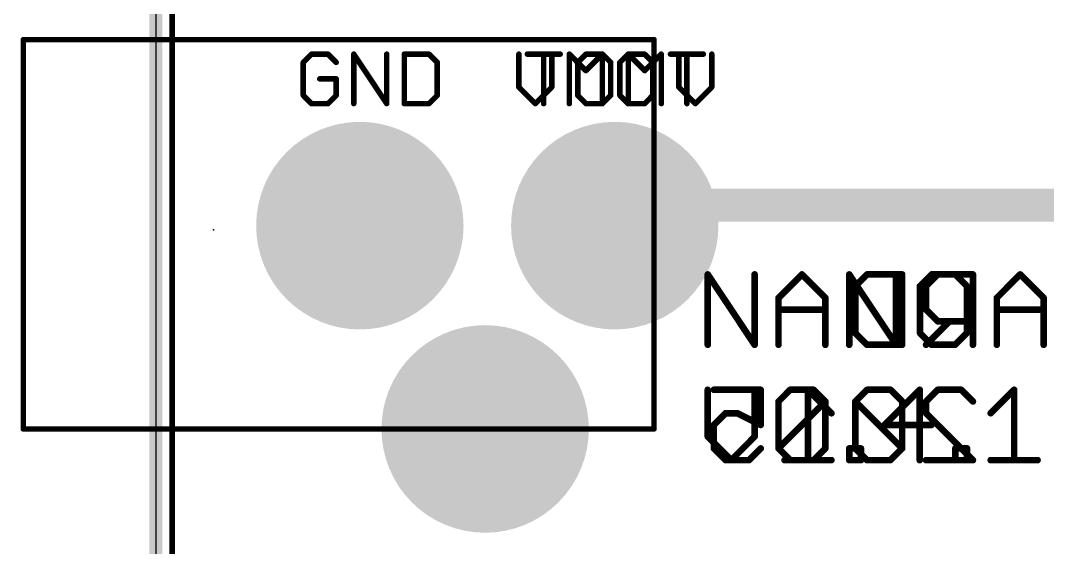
# Model space of a CAD drawing. Extents: x -3 to 97, y 0 to 38.
# Drawn here: x -3.13 to 20.64, y 12.03 to 24.21 of the extents above; entities that cross this region are included whole.
import ezdxf

# ---------------------------------------------------------------- set-up
doc = ezdxf.new("R2010")
doc.units = 0
for name, color, linetype in [('1', 14, 'CONTINUOUS'), ('16', 174, 'CONTINUOUS'), ('17', 94, 'CONTINUOUS'), ('20', 178, 'CONTINUOUS'), ('21', 251, 'CONTINUOUS'), ('23', 178, 'CONTINUOUS'), ('25', 251, 'CONTINUOUS'), ('26', 251, 'CONTINUOUS')]:
    doc.layers.add(name, color=color, linetype=linetype)

# ---------------------------------------------------------------- blocks, each defined once
blk = doc.blocks.new('ROUNDP')
at = {"const_width": 0.5}
blk.add_lwpolyline([(0, -0.25, 1), (0, 0.25, 1), (0, -0.25)], format="xyb", dxfattribs=at)

msp = doc.modelspace()

# ---------------------------------------------------------------- linework, layer by layer
at = {"layer": '1', "const_width": 0.3048}
msp.add_lwpolyline([(0, 0), (0, 37.465)], dxfattribs=at)
at = {"layer": '16'}
for points, const_width in [([(0, 0), (0, 36.83)], 0.3048), ([(10.6426, 19.939), (10.6235, 19.4675)], 0.762), ([(39.9288, 19.939), (10.6426, 19.939)], 0.762)]:
    msp.add_lwpolyline(points, dxfattribs=dict(at, const_width=const_width))
at = {"layer": '16', "const_width": 0.381}
for points in [[(10.6426, 20.1295, 1), (10.6426, 19.7485)], [(10.8329, 19.9313, 1), (10.4523, 19.9467)], [(10.4332, 19.4752, 1), (10.8138, 19.4598)]]:
    msp.add_lwpolyline(points, format="xyb", dxfattribs=at)
at = {"layer": '20'}
msp.add_line((0, 36.82), (0, 0), dxfattribs=at)
at = {"layer": '21', "const_width": 0.127}
for points in [[(0.381, 9.271), (0.381, 27.559)], [(-3.0665, 14.7675), (-3.0665, 23.7675)], [(-3.0665, 23.7675), (11.5335, 23.7675)], [(11.5335, 23.7675), (11.5335, 14.7675)], [(11.5335, 14.7675), (-3.0665, 14.7675)]]:
    msp.add_lwpolyline(points, dxfattribs=at)
at = {"layer": '21', "const_width": 0.0635}
for points in [[(-3.0347, 23.7675, 1), (-3.0983, 23.7675)], [(-3.0665, 23.7993, 1), (-3.0665, 23.7358)], [(11.5653, 23.7675, 1), (11.5017, 23.7675)], [(11.5335, 23.7358, 1), (11.5335, 23.7993)], [(-3.0665, 14.7993, 1), (-3.0665, 14.7357)], [(-3.0983, 14.7675, 1), (-3.0347, 14.7675)], [(11.5017, 14.7675, 1), (11.5653, 14.7675)], [(11.5335, 14.7357, 1), (11.5335, 14.7993)]]:
    msp.add_lwpolyline(points, format="xyb", dxfattribs=at)
at = {"layer": '23'}
msp.add_point((1.3335, 19.3675), dxfattribs=at)
at = {"layer": '25'}
for points, const_width in [([(3.604, 23.4325), (3.4133, 23.2418)], 0.127), ([(3.4133, 23.2418), (3.4133, 22.4792)], 0.127), ([(3.9853, 23.4325), (3.604, 23.4325)], 0.127), ([(4.176, 23.2418), (3.9853, 23.4325)], 0.127), ([(4.5827, 22.2885), (4.5827, 23.4325)], 0.127), ([(4.5827, 23.4325), (5.3453, 22.2885)], 0.127), ([(5.3453, 22.2885), (5.3453, 23.4325)], 0.127), ([(5.7521, 23.4325), (5.7521, 22.2885)], 0.127), ([(6.3241, 23.4325), (5.7521, 23.4325)], 0.127), ([(6.5147, 23.2418), (6.3241, 23.4325)], 0.127), ([(6.5147, 22.4792), (6.5147, 23.2418)], 0.127), ([(8.4034, 23.4325), (8.4034, 22.6698)], 0.127), ([(9.1661, 22.6698), (9.1661, 23.4325)], 0.127), ([(9.5728, 22.2885), (9.5728, 23.4325)], 0.127), ([(9.5728, 23.4325), (9.9541, 23.0511)], 0.127), ([(9.9541, 23.0511), (10.3354, 23.4325)], 0.127), ([(10.3354, 23.4325), (10.3354, 22.2885)], 0.127), ([(10.9329, 23.4325), (10.7422, 23.2418)], 0.127), ([(10.7422, 23.2418), (10.7422, 22.4792)], 0.127), ([(11.3142, 23.4325), (10.9329, 23.4325)], 0.127), ([(11.5048, 23.2418), (11.3142, 23.4325)], 0.127), ([(11.5048, 22.4792), (11.5048, 23.2418)], 0.127), ([(11.9116, 23.4325), (12.6742, 23.4325)], 0.127), ([(12.2929, 22.2885), (12.2929, 23.4325)], 0.127), ([(4.176, 22.8605), (3.7946, 22.8605)], 0.127), ([(4.176, 22.4792), (4.176, 22.8605)], 0.127), ([(8.4034, 22.6698), (8.7847, 22.2885)], 0.127), ([(8.7847, 22.2885), (9.1661, 22.6698)], 0.127), ([(3.4133, 22.4792), (3.604, 22.2885)], 0.127), ([(3.604, 22.2885), (3.9853, 22.2885)], 0.127), ([(3.9853, 22.2885), (4.176, 22.4792)], 0.127), ([(5.7521, 22.2885), (6.3241, 22.2885)], 0.127), ([(6.3241, 22.2885), (6.5147, 22.4792)], 0.127), ([(10.7422, 22.4792), (10.9329, 22.2885)], 0.127), ([(10.9329, 22.2885), (11.3142, 22.2885)], 0.127), ([(11.3142, 22.2885), (11.5048, 22.4792)], 0.127), ([(12.7762, 16.7132), (12.7762, 18.3402)], 0.1524), ([(12.7762, 18.3402), (13.8609, 16.7132)], 0.1524), ([(13.8609, 16.7132), (13.8609, 18.3402)], 0.1524), ([(14.4134, 17.7979), (14.9557, 18.3402)], 0.1524), ([(14.9557, 18.3402), (15.498, 17.7979)], 0.1524), ([(16.0505, 16.7132), (16.0505, 18.3402)], 0.1524), ([(16.0505, 18.3402), (17.1352, 16.7132)], 0.1524), ([(17.1352, 16.7132), (17.1352, 18.3402)], 0.1524), ([(17.9588, 18.3402), (17.6877, 18.069)], 0.1524), ([(18.5012, 18.3402), (17.9588, 18.3402)], 0.1524), ([(18.7723, 18.069), (18.5012, 18.3402)], 0.1524), ([(17.6877, 18.069), (17.6877, 16.9844)], 0.1524), ([(18.7723, 16.9844), (18.7723, 18.069)], 0.1524), ([(14.4134, 16.7132), (14.4134, 17.7979)], 0.1524), ([(15.498, 17.7979), (15.498, 16.7132)], 0.1524), ([(14.4134, 17.5267), (15.498, 17.5267)], 0.1524), ([(17.6877, 16.9844), (17.9588, 16.7132)], 0.1524), ([(18.5012, 16.7132), (18.7723, 16.9844)], 0.1524), ([(17.9588, 16.7132), (18.5012, 16.7132)], 0.1524), ([(12.7762, 15.6732), (12.7762, 14.5885)], 0.1524), ([(13.8609, 14.5885), (13.8609, 15.6732)], 0.1524), ([(14.4134, 15.402), (14.6845, 15.6732)], 0.1524), ([(14.6845, 15.6732), (15.2269, 15.6732)], 0.1524), ([(15.2269, 15.6732), (15.498, 15.402)], 0.1524), ([(17.6826, 15.6732), (16.8691, 14.8597)], 0.1524), ([(17.6826, 14.0462), (17.6826, 15.6732)], 0.1524), ([(19.3248, 15.1309), (19.8672, 15.6732)], 0.1524), ([(19.8672, 15.6732), (19.8672, 14.0462)], 0.1524), ([(14.4134, 14.3174), (14.4134, 15.402)], 0.1524), ([(14.4134, 14.3174), (15.498, 15.402)], 0.1524), ([(15.498, 15.402), (15.498, 14.3174)], 0.1524), ([(16.8691, 14.8597), (17.9537, 14.8597)], 0.1524), ([(12.7762, 14.5885), (13.3185, 14.0462)], 0.1524), ([(13.3185, 14.0462), (13.8609, 14.5885)], 0.1524), ([(14.6845, 14.0462), (14.4134, 14.3174)], 0.1524), ([(15.498, 14.3174), (15.2269, 14.0462)], 0.1524), ([(16.0505, 14.0462), (16.0505, 14.3174)], 0.1524), ([(16.0505, 14.3174), (16.3217, 14.3174)], 0.1524), ([(16.3217, 14.3174), (16.3217, 14.0462)], 0.1524), ([(18.5062, 14.0462), (18.5062, 14.3174)], 0.1524), ([(18.5062, 14.3174), (18.7774, 14.3174)], 0.1524), ([(18.7774, 14.3174), (18.7774, 14.0462)], 0.1524), ([(15.2269, 14.0462), (14.6845, 14.0462)], 0.1524), ([(16.3217, 14.0462), (16.0505, 14.0462)], 0.1524), ([(18.7774, 14.0462), (18.5062, 14.0462)], 0.1524), ([(19.3248, 14.0462), (20.4095, 14.0462)], 0.1524)]:
    msp.add_lwpolyline(points, dxfattribs=dict(at, const_width=const_width))
for points, const_width in [([(3.4451, 23.2418, 1), (3.3816, 23.2418)], 0.0635), ([(3.3909, 23.2643, 1), (3.4358, 23.2194)], 0.0635), ([(3.604, 23.4642, 1), (3.604, 23.4007)], 0.0635), ([(3.6264, 23.41, 1), (3.5815, 23.4549)], 0.0635), ([(4.0077, 23.4549, 1), (3.9628, 23.41)], 0.0635), ([(3.9853, 23.4007, 1), (3.9853, 23.4642)], 0.0635), ([(4.1535, 23.2194, 1), (4.1984, 23.2643)], 0.0635), ([(4.6091, 23.4501, 1), (4.5563, 23.4149)], 0.0635), ([(4.6144, 23.4325, 1), (4.551, 23.4325)], 0.0635), ([(5.3771, 23.4325, 1), (5.3136, 23.4325)], 0.0635), ([(5.7838, 23.4325, 1), (5.7203, 23.4325)], 0.0635), ([(5.7521, 23.4642, 1), (5.7521, 23.4007)], 0.0635), ([(6.3465, 23.4549, 1), (6.3016, 23.41)], 0.0635), ([(6.3241, 23.4007, 1), (6.3241, 23.4642)], 0.0635), ([(6.5465, 23.2418, 1), (6.483, 23.2418)], 0.0635), ([(6.4923, 23.2194, 1), (6.5372, 23.2643)], 0.0635), ([(8.4352, 23.4325, 1), (8.3717, 23.4325)], 0.0635), ([(9.1978, 23.4325, 1), (9.1343, 23.4325)], 0.0635), ([(9.6046, 23.4325, 1), (9.5411, 23.4325)], 0.0635), ([(9.5953, 23.4549, 1), (9.5503, 23.41)], 0.0635), ([(10.3672, 23.4325, 1), (10.3037, 23.4325)], 0.0635), ([(10.3579, 23.41, 1), (10.313, 23.4549)], 0.0635), ([(10.7739, 23.2418, 1), (10.7104, 23.2418)], 0.0635), ([(10.7197, 23.2643, 1), (10.7646, 23.2194)], 0.0635), ([(10.9329, 23.4642, 1), (10.9329, 23.4007)], 0.0635), ([(10.9553, 23.41, 1), (10.9104, 23.4549)], 0.0635), ([(11.3366, 23.4549, 1), (11.2917, 23.41)], 0.0635), ([(11.3142, 23.4007, 1), (11.3142, 23.4642)], 0.0635), ([(11.5366, 23.2418, 1), (11.4731, 23.2418)], 0.0635), ([(11.4824, 23.2194, 1), (11.5273, 23.2643)], 0.0635), ([(11.9116, 23.4642, 1), (11.9116, 23.4007)], 0.0635), ([(12.3247, 23.4325, 1), (12.2612, 23.4325)], 0.0635), ([(12.6742, 23.4007, 1), (12.6742, 23.4642)], 0.0635), ([(9.9317, 23.0736, 1), (9.9766, 23.0287)], 0.0635), ([(9.9317, 23.0287, 1), (9.9766, 23.0736)], 0.0635), ([(3.7946, 22.8922, 1), (3.7946, 22.8287)], 0.0635), ([(4.2077, 22.8605, 1), (4.1442, 22.8605)], 0.0635), ([(4.176, 22.8287, 1), (4.176, 22.8922)], 0.0635), ([(8.3717, 22.6698, 1), (8.4352, 22.6698)], 0.0635), ([(8.4259, 22.6923, 1), (8.381, 22.6474)], 0.0635), ([(9.1343, 22.6698, 1), (9.1978, 22.6698)], 0.0635), ([(9.1885, 22.6474, 1), (9.1436, 22.6923)], 0.0635), ([(3.4358, 22.5016, 1), (3.3909, 22.4567)], 0.0635), ([(3.3816, 22.4792, 1), (3.4451, 22.4792)], 0.0635), ([(3.604, 22.3203, 1), (3.604, 22.2568)], 0.0635), ([(3.5815, 22.266, 1), (3.6264, 22.311)], 0.0635), ([(3.9628, 22.311, 1), (4.0077, 22.266)], 0.0635), ([(3.9853, 22.2568, 1), (3.9853, 22.3203)], 0.0635), ([(4.1442, 22.4792, 1), (4.2077, 22.4792)], 0.0635), ([(4.1984, 22.4567, 1), (4.1535, 22.5016)], 0.0635), ([(5.7521, 22.3203, 1), (5.7521, 22.2568)], 0.0635), ([(6.3016, 22.311, 1), (6.3465, 22.266)], 0.0635), ([(6.3241, 22.2568, 1), (6.3241, 22.3203)], 0.0635), ([(6.483, 22.4792, 1), (6.5465, 22.4792)], 0.0635), ([(6.5372, 22.4567, 1), (6.4923, 22.5016)], 0.0635), ([(8.7623, 22.311, 1), (8.8072, 22.266)], 0.0635), ([(8.7623, 22.266, 1), (8.8072, 22.311)], 0.0635), ([(10.7104, 22.4792, 1), (10.7739, 22.4792)], 0.0635), ([(10.7646, 22.5016, 1), (10.7197, 22.4567)], 0.0635), ([(10.9329, 22.3203, 1), (10.9329, 22.2568)], 0.0635), ([(10.9104, 22.266, 1), (10.9553, 22.311)], 0.0635), ([(11.2917, 22.311, 1), (11.3366, 22.266)], 0.0635), ([(11.3142, 22.2568, 1), (11.3142, 22.3203)], 0.0635), ([(11.4731, 22.4792, 1), (11.5366, 22.4792)], 0.0635), ([(11.5273, 22.4567, 1), (11.4824, 22.5016)], 0.0635), ([(4.551, 22.2885, 1), (4.6144, 22.2885)], 0.0635), ([(5.3136, 22.2885, 1), (5.3771, 22.2885)], 0.0635), ([(5.3189, 22.2709, 1), (5.3718, 22.3061)], 0.0635), ([(5.7203, 22.2885, 1), (5.7838, 22.2885)], 0.0635), ([(9.5411, 22.2885, 1), (9.6046, 22.2885)], 0.0635), ([(10.3037, 22.2885, 1), (10.3672, 22.2885)], 0.0635), ([(12.2612, 22.2885, 1), (12.3247, 22.2885)], 0.0635), ([(12.8143, 18.3402, 1), (12.7381, 18.3402)], 0.0762), ([(12.8079, 18.3613, 1), (12.7445, 18.3191)], 0.0762), ([(13.899, 18.3402, 1), (13.8228, 18.3402)], 0.0762), ([(14.9826, 18.3671, 1), (14.9287, 18.3132)], 0.0762), ([(14.9826, 18.3132, 1), (14.9287, 18.3671)], 0.0762), ([(16.0886, 18.3402, 1), (16.0124, 18.3402)], 0.0762), ([(16.0822, 18.3613, 1), (16.0188, 18.3191)], 0.0762), ([(17.1733, 18.3402, 1), (17.0971, 18.3402)], 0.0762), ([(17.9588, 18.3783, 1), (17.9588, 18.3021)], 0.0762), ([(17.9858, 18.3132, 1), (17.9319, 18.3671)], 0.0762), ([(18.5281, 18.3671, 1), (18.4742, 18.3132)], 0.0762), ([(18.5012, 18.3021, 1), (18.5012, 18.3783)], 0.0762), ([(17.6607, 18.096, 1), (17.7146, 18.0421)], 0.0762), ([(17.7258, 18.069, 1), (17.6496, 18.069)], 0.0762), ([(18.8104, 18.069, 1), (18.7342, 18.069)], 0.0762), ([(18.7454, 18.0421, 1), (18.7993, 18.096)], 0.0762), ([(14.3864, 17.8248, 1), (14.4403, 17.7709)], 0.0762), ([(14.4515, 17.7979, 1), (14.3753, 17.7979)], 0.0762), ([(15.5361, 17.7979, 1), (15.4599, 17.7979)], 0.0762), ([(15.4711, 17.7709, 1), (15.525, 17.8248)], 0.0762), ([(14.4134, 17.5648, 1), (14.4134, 17.4886)], 0.0762), ([(15.498, 17.4886, 1), (15.498, 17.5648)], 0.0762), ([(17.7146, 17.0113, 1), (17.6607, 16.9574)], 0.0762), ([(17.6496, 16.9844, 1), (17.7258, 16.9844)], 0.0762), ([(18.7342, 16.9844, 1), (18.8104, 16.9844)], 0.0762), ([(18.7993, 16.9574, 1), (18.7454, 17.0113)], 0.0762), ([(12.7381, 16.7132, 1), (12.8143, 16.7132)], 0.0762), ([(13.8228, 16.7132, 1), (13.899, 16.7132)], 0.0762), ([(13.8292, 16.6921, 1), (13.8926, 16.7343)], 0.0762), ([(14.3753, 16.7132, 1), (14.4515, 16.7132)], 0.0762), ([(15.4599, 16.7132, 1), (15.5361, 16.7132)], 0.0762), ([(16.0124, 16.7132, 1), (16.0886, 16.7132)], 0.0762), ([(17.0971, 16.7132, 1), (17.1733, 16.7132)], 0.0762), ([(17.1035, 16.6921, 1), (17.1669, 16.7343)], 0.0762), ([(17.9588, 16.7513, 1), (17.9588, 16.6751)], 0.0762), ([(17.9319, 16.6863, 1), (17.9858, 16.7401)], 0.0762), ([(18.4742, 16.7401, 1), (18.5281, 16.6863)], 0.0762), ([(18.5012, 16.6751, 1), (18.5012, 16.7513)], 0.0762), ([(12.8143, 15.6732, 1), (12.7381, 15.6732)], 0.0762), ([(13.899, 15.6732, 1), (13.8228, 15.6732)], 0.0762), ([(14.6845, 15.7113, 1), (14.6845, 15.6351)], 0.0762), ([(14.7115, 15.6462, 1), (14.6576, 15.7001)], 0.0762), ([(15.2538, 15.7001, 1), (15.1999, 15.6462)], 0.0762), ([(15.2269, 15.6351, 1), (15.2269, 15.7113)], 0.0762), ([(17.7207, 15.6732, 1), (17.6445, 15.6732)], 0.0762), ([(17.7095, 15.6462, 1), (17.6556, 15.7001)], 0.0762), ([(19.9053, 15.6732, 1), (19.8291, 15.6732)], 0.0762), ([(19.8941, 15.6462, 1), (19.8402, 15.7001)], 0.0762), ([(14.3864, 15.429, 1), (14.4403, 15.3751)], 0.0762), ([(14.4515, 15.402, 1), (14.3753, 15.402)], 0.0762), ([(15.5361, 15.402, 1), (15.4599, 15.402)], 0.0762), ([(15.525, 15.3751, 1), (15.4711, 15.429)], 0.0762), ([(15.4711, 15.3751, 1), (15.525, 15.429)], 0.0762), ([(19.2979, 15.1578, 1), (19.3518, 15.1039)], 0.0762), ([(16.8691, 14.8978, 1), (16.8691, 14.8216)], 0.0762), ([(16.8421, 14.8866, 1), (16.896, 14.8328)], 0.0762), ([(17.9537, 14.8216, 1), (17.9537, 14.8978)], 0.0762), ([(12.8031, 14.6155, 1), (12.7493, 14.5616)], 0.0762), ([(12.7381, 14.5885, 1), (12.8143, 14.5885)], 0.0762), ([(13.8228, 14.5885, 1), (13.899, 14.5885)], 0.0762), ([(13.8878, 14.5616, 1), (13.8339, 14.6155)], 0.0762), ([(14.4403, 14.3443, 1), (14.3864, 14.2904)], 0.0762), ([(14.3864, 14.3443, 1), (14.4403, 14.2904)], 0.0762), ([(14.3753, 14.3174, 1), (14.4515, 14.3174)], 0.0762), ([(15.4599, 14.3174, 1), (15.5361, 14.3174)], 0.0762), ([(15.525, 14.2904, 1), (15.4711, 14.3443)], 0.0762), ([(16.0886, 14.3174, 1), (16.0124, 14.3174)], 0.0762), ([(16.0505, 14.3555, 1), (16.0505, 14.2793)], 0.0762), ([(16.3598, 14.3174, 1), (16.2836, 14.3174)], 0.0762), ([(16.3217, 14.2793, 1), (16.3217, 14.3555)], 0.0762), ([(18.5443, 14.3174, 1), (18.4681, 14.3174)], 0.0762), ([(18.5062, 14.3555, 1), (18.5062, 14.2793)], 0.0762), ([(18.8155, 14.3174, 1), (18.7393, 14.3174)], 0.0762), ([(18.7774, 14.2793, 1), (18.7774, 14.3555)], 0.0762), ([(13.2916, 14.0731, 1), (13.3455, 14.0193)], 0.0762), ([(13.2916, 14.0193, 1), (13.3455, 14.0731)], 0.0762), ([(14.6845, 14.0843, 1), (14.6845, 14.0081)], 0.0762), ([(14.6576, 14.0193, 1), (14.7115, 14.0731)], 0.0762), ([(15.1999, 14.0731, 1), (15.2538, 14.0193)], 0.0762), ([(15.2269, 14.0081, 1), (15.2269, 14.0843)], 0.0762), ([(16.0505, 14.0843, 1), (16.0505, 14.0081)], 0.0762), ([(16.0124, 14.0462, 1), (16.0886, 14.0462)], 0.0762), ([(16.2836, 14.0462, 1), (16.3598, 14.0462)], 0.0762), ([(16.3217, 14.0081, 1), (16.3217, 14.0843)], 0.0762), ([(17.6445, 14.0462, 1), (17.7207, 14.0462)], 0.0762), ([(18.5062, 14.0843, 1), (18.5062, 14.0081)], 0.0762), ([(18.4681, 14.0462, 1), (18.5443, 14.0462)], 0.0762), ([(18.7393, 14.0462, 1), (18.8155, 14.0462)], 0.0762), ([(18.7774, 14.0081, 1), (18.7774, 14.0843)], 0.0762), ([(19.3248, 14.0843, 1), (19.3248, 14.0081)], 0.0762), ([(19.8291, 14.0462, 1), (19.9053, 14.0462)], 0.0762), ([(20.4095, 14.0081, 1), (20.4095, 14.0843)], 0.0762)]:
    msp.add_lwpolyline(points, format="xyb", dxfattribs=dict(at, const_width=const_width))
at = {"layer": '26'}
for points, const_width in [([(9.3609, 23.4325), (8.5983, 23.4325)], 0.127), ([(8.9796, 22.2885), (8.9796, 23.4325)], 0.127), ([(9.7677, 23.2418), (9.9583, 23.4325)], 0.127), ([(9.7677, 22.4792), (9.7677, 23.2418)], 0.127), ([(9.9583, 23.4325), (10.3396, 23.4325)], 0.127), ([(10.3396, 23.4325), (10.5303, 23.2418)], 0.127), ([(10.5303, 23.2418), (10.5303, 22.4792)], 0.127), ([(11.3184, 23.0511), (10.9371, 23.4325)], 0.127), ([(10.9371, 23.4325), (10.9371, 22.2885)], 0.127), ([(11.6997, 23.4325), (11.3184, 23.0511)], 0.127), ([(11.6997, 22.2885), (11.6997, 23.4325)], 0.127), ([(12.1064, 22.6698), (12.1064, 23.4325)], 0.127), ([(12.8691, 23.4325), (12.8691, 22.6698)], 0.127), ([(12.4878, 22.2885), (12.1064, 22.6698)], 0.127), ([(12.8691, 22.6698), (12.4878, 22.2885)], 0.127), ([(9.9583, 22.2885), (9.7677, 22.4792)], 0.127), ([(10.3396, 22.2885), (9.9583, 22.2885)], 0.127), ([(10.5303, 22.4792), (10.3396, 22.2885)], 0.127), ([(16.1918, 18.069), (16.463, 18.3402)], 0.1524), ([(16.463, 18.3402), (17.2765, 18.3402)], 0.1524), ([(17.2765, 18.3402), (17.2765, 16.7132)], 0.1524), ([(18.1001, 18.3402), (17.829, 18.069)], 0.1524), ([(18.9136, 18.3402), (18.1001, 18.3402)], 0.1524), ([(18.9136, 16.7132), (18.9136, 18.3402)], 0.1524), ([(20.0084, 18.3402), (19.4661, 17.7979)], 0.1524), ([(20.5508, 17.7979), (20.0084, 18.3402)], 0.1524), ([(16.1918, 16.9844), (16.1918, 18.069)], 0.1524), ([(17.829, 18.069), (17.829, 17.5267)], 0.1524), ([(19.4661, 17.7979), (19.4661, 16.7132)], 0.1524), ([(20.5508, 16.7132), (20.5508, 17.7979)], 0.1524), ([(17.829, 17.5267), (18.1001, 17.2555)], 0.1524), ([(20.5508, 17.5267), (19.4661, 17.5267)], 0.1524), ([(18.3713, 17.2555), (17.829, 16.7132)], 0.1524), ([(18.1001, 17.2555), (18.9136, 17.2555)], 0.1524), ([(16.463, 16.7132), (16.1918, 16.9844)], 0.1524), ([(17.2765, 16.7132), (16.463, 16.7132)], 0.1524), ([(12.9175, 15.6732), (14.0021, 15.6732)], 0.1524), ([(14.0021, 15.6732), (14.0021, 14.8597)], 0.1524), ([(15.6393, 15.1309), (15.097, 15.6732)], 0.1524), ([(15.097, 15.6732), (15.097, 14.0462)], 0.1524), ([(16.463, 15.6732), (16.1918, 15.402)], 0.1524), ([(17.0053, 15.6732), (16.463, 15.6732)], 0.1524), ([(17.2765, 15.402), (17.0053, 15.6732)], 0.1524), ([(17.829, 15.402), (18.1001, 15.6732)], 0.1524), ([(18.1001, 15.6732), (18.6425, 15.6732)], 0.1524), ([(18.6425, 15.6732), (18.9136, 15.402)], 0.1524), ([(16.1918, 15.402), (16.1918, 14.3174)], 0.1524), ([(17.2765, 14.3174), (16.1918, 15.402)], 0.1524), ([(17.2765, 14.3174), (17.2765, 15.402)], 0.1524), ([(17.829, 15.1309), (17.829, 15.402)], 0.1524), ([(13.1887, 15.1309), (12.9175, 14.8597)], 0.1524), ([(13.4598, 15.1309), (13.1887, 15.1309)], 0.1524), ([(14.0021, 14.8597), (13.4598, 15.1309)], 0.1524), ([(18.9136, 14.0462), (17.829, 15.1309)], 0.1524), ([(12.9175, 14.8597), (12.9175, 14.3174)], 0.1524), ([(12.9175, 14.3174), (13.1887, 14.0462)], 0.1524), ([(13.731, 14.0462), (14.0021, 14.3174)], 0.1524), ([(16.1918, 14.3174), (16.463, 14.0462)], 0.1524), ([(17.0053, 14.0462), (17.2765, 14.3174)], 0.1524), ([(13.1887, 14.0462), (13.731, 14.0462)], 0.1524), ([(15.6393, 14.0462), (14.5546, 14.0462)], 0.1524), ([(16.463, 14.0462), (17.0053, 14.0462)], 0.1524), ([(17.829, 14.0462), (18.9136, 14.0462)], 0.1524)]:
    msp.add_lwpolyline(points, dxfattribs=dict(at, const_width=const_width))
for points, const_width in [([(8.5983, 23.4642, 1), (8.5983, 23.4007)], 0.0635), ([(9.0113, 23.4325, 1), (8.9478, 23.4325)], 0.0635), ([(9.3609, 23.4007, 1), (9.3609, 23.4642)], 0.0635), ([(9.7994, 23.2418, 1), (9.7359, 23.2418)], 0.0635), ([(9.7452, 23.2643, 1), (9.7901, 23.2194)], 0.0635), ([(9.9583, 23.4642, 1), (9.9583, 23.4007)], 0.0635), ([(9.9808, 23.41, 1), (9.9359, 23.4549)], 0.0635), ([(10.3621, 23.4549, 1), (10.3172, 23.41)], 0.0635), ([(10.3396, 23.4007, 1), (10.3396, 23.4642)], 0.0635), ([(10.5621, 23.2418, 1), (10.4986, 23.2418)], 0.0635), ([(10.5079, 23.2194, 1), (10.5528, 23.2643)], 0.0635), ([(10.9688, 23.4325, 1), (10.9053, 23.4325)], 0.0635), ([(10.9595, 23.4549, 1), (10.9146, 23.41)], 0.0635), ([(11.7315, 23.4325, 1), (11.6679, 23.4325)], 0.0635), ([(11.7222, 23.41, 1), (11.6772, 23.4549)], 0.0635), ([(12.1382, 23.4325, 1), (12.0747, 23.4325)], 0.0635), ([(12.9008, 23.4325, 1), (12.8373, 23.4325)], 0.0635), ([(11.2959, 23.0736, 1), (11.3408, 23.0287)], 0.0635), ([(11.2959, 23.0287, 1), (11.3408, 23.0736)], 0.0635), ([(12.0747, 22.6698, 1), (12.1382, 22.6698)], 0.0635), ([(12.1289, 22.6923, 1), (12.084, 22.6474)], 0.0635), ([(12.8373, 22.6698, 1), (12.9008, 22.6698)], 0.0635), ([(12.8915, 22.6474, 1), (12.8466, 22.6923)], 0.0635), ([(9.7901, 22.5016, 1), (9.7452, 22.4567)], 0.0635), ([(9.7359, 22.4792, 1), (9.7994, 22.4792)], 0.0635), ([(9.9583, 22.3203, 1), (9.9583, 22.2568)], 0.0635), ([(9.9359, 22.266, 1), (9.9808, 22.311)], 0.0635), ([(10.3172, 22.311, 1), (10.3621, 22.266)], 0.0635), ([(10.3396, 22.2568, 1), (10.3396, 22.3203)], 0.0635), ([(10.4986, 22.4792, 1), (10.5621, 22.4792)], 0.0635), ([(10.5528, 22.4567, 1), (10.5079, 22.5016)], 0.0635), ([(12.4653, 22.311, 1), (12.5102, 22.266)], 0.0635), ([(12.4653, 22.266, 1), (12.5102, 22.311)], 0.0635), ([(8.9478, 22.2885, 1), (9.0113, 22.2885)], 0.0635), ([(10.9053, 22.2885, 1), (10.9688, 22.2885)], 0.0635), ([(11.6679, 22.2885, 1), (11.7315, 22.2885)], 0.0635), ([(16.463, 18.3783, 1), (16.463, 18.3021)], 0.0762), ([(16.4899, 18.3132, 1), (16.436, 18.3671)], 0.0762), ([(17.3146, 18.3402, 1), (17.2384, 18.3402)], 0.0762), ([(17.2765, 18.3021, 1), (17.2765, 18.3783)], 0.0762), ([(18.1001, 18.3783, 1), (18.1001, 18.3021)], 0.0762), ([(18.1271, 18.3132, 1), (18.0732, 18.3671)], 0.0762), ([(18.9517, 18.3402, 1), (18.8755, 18.3402)], 0.0762), ([(18.9136, 18.3021, 1), (18.9136, 18.3783)], 0.0762), ([(20.0354, 18.3671, 1), (19.9815, 18.3132)], 0.0762), ([(20.0354, 18.3132, 1), (19.9815, 18.3671)], 0.0762), ([(16.2299, 18.069, 1), (16.1537, 18.069)], 0.0762), ([(16.1649, 18.096, 1), (16.2187, 18.0421)], 0.0762), ([(17.802, 18.096, 1), (17.8559, 18.0421)], 0.0762), ([(17.8671, 18.069, 1), (17.7909, 18.069)], 0.0762), ([(19.5042, 17.7979, 1), (19.428, 17.7979)], 0.0762), ([(19.4392, 17.8248, 1), (19.4931, 17.7709)], 0.0762), ([(20.5889, 17.7979, 1), (20.5127, 17.7979)], 0.0762), ([(20.5238, 17.7709, 1), (20.5777, 17.8248)], 0.0762), ([(17.8559, 17.5536, 1), (17.802, 17.4998)], 0.0762), ([(19.4661, 17.5648, 1), (19.4661, 17.4886)], 0.0762), ([(20.5508, 17.4886, 1), (20.5508, 17.5648)], 0.0762), ([(17.7909, 17.5267, 1), (17.8671, 17.5267)], 0.0762), ([(18.1001, 17.2936, 1), (18.1001, 17.2174)], 0.0762), ([(18.0732, 17.2286, 1), (18.1271, 17.2825)], 0.0762), ([(18.3982, 17.2286, 1), (18.3443, 17.2825)], 0.0762), ([(18.9136, 17.2174, 1), (18.9136, 17.2936)], 0.0762), ([(16.2187, 17.0113, 1), (16.1649, 16.9574)], 0.0762), ([(16.1537, 16.9844, 1), (16.2299, 16.9844)], 0.0762), ([(16.463, 16.7513, 1), (16.463, 16.6751)], 0.0762), ([(16.436, 16.6863, 1), (16.4899, 16.7401)], 0.0762), ([(17.2384, 16.7132, 1), (17.3146, 16.7132)], 0.0762), ([(17.2765, 16.6751, 1), (17.2765, 16.7513)], 0.0762), ([(17.802, 16.7401, 1), (17.8559, 16.6863)], 0.0762), ([(18.8755, 16.7132, 1), (18.9517, 16.7132)], 0.0762), ([(19.428, 16.7132, 1), (19.5042, 16.7132)], 0.0762), ([(20.5127, 16.7132, 1), (20.5889, 16.7132)], 0.0762), ([(12.9175, 15.7113, 1), (12.9175, 15.6351)], 0.0762), ([(14.0402, 15.6732, 1), (13.964, 15.6732)], 0.0762), ([(14.0021, 15.6351, 1), (14.0021, 15.7113)], 0.0762), ([(15.1239, 15.7001, 1), (15.07, 15.6462)], 0.0762), ([(15.1351, 15.6732, 1), (15.0589, 15.6732)], 0.0762), ([(16.463, 15.7113, 1), (16.463, 15.6351)], 0.0762), ([(16.4899, 15.6462, 1), (16.436, 15.7001)], 0.0762), ([(17.0322, 15.7001, 1), (16.9784, 15.6462)], 0.0762), ([(17.0053, 15.6351, 1), (17.0053, 15.7113)], 0.0762), ([(18.1001, 15.7113, 1), (18.1001, 15.6351)], 0.0762), ([(18.1271, 15.6462, 1), (18.0732, 15.7001)], 0.0762), ([(18.6694, 15.7001, 1), (18.6155, 15.6462)], 0.0762), ([(18.6425, 15.6351, 1), (18.6425, 15.7113)], 0.0762), ([(16.2299, 15.402, 1), (16.1537, 15.402)], 0.0762), ([(16.2187, 15.429, 1), (16.1649, 15.3751)], 0.0762), ([(16.1649, 15.429, 1), (16.2187, 15.3751)], 0.0762), ([(17.3146, 15.402, 1), (17.2384, 15.402)], 0.0762), ([(17.2495, 15.3751, 1), (17.3034, 15.429)], 0.0762), ([(17.802, 15.429, 1), (17.8559, 15.3751)], 0.0762), ([(17.8671, 15.402, 1), (17.7909, 15.402)], 0.0762), ([(18.8867, 15.3751, 1), (18.9406, 15.429)], 0.0762), ([(13.1887, 15.169, 1), (13.1887, 15.0928)], 0.0762), ([(13.2156, 15.1039, 1), (13.1617, 15.1578)], 0.0762), ([(13.4769, 15.1649, 1), (13.4428, 15.0968)], 0.0762), ([(13.4598, 15.0928, 1), (13.4598, 15.169)], 0.0762), ([(15.6124, 15.1039, 1), (15.6662, 15.1578)], 0.0762), ([(17.8559, 15.1578, 1), (17.802, 15.1039)], 0.0762), ([(17.7909, 15.1309, 1), (17.8671, 15.1309)], 0.0762), ([(12.9556, 14.8597, 1), (12.8794, 14.8597)], 0.0762), ([(12.8905, 14.8866, 1), (12.9444, 14.8328)], 0.0762), ([(13.964, 14.8597, 1), (14.0402, 14.8597)], 0.0762), ([(13.9851, 14.8256, 1), (14.0192, 14.8938)], 0.0762), ([(12.9444, 14.3443, 1), (12.8905, 14.2904)], 0.0762), ([(12.8794, 14.3174, 1), (12.9556, 14.3174)], 0.0762), ([(14.0291, 14.2904, 1), (13.9752, 14.3443)], 0.0762), ([(16.2187, 14.3443, 1), (16.1649, 14.2904)], 0.0762), ([(16.1537, 14.3174, 1), (16.2299, 14.3174)], 0.0762), ([(17.2384, 14.3174, 1), (17.3146, 14.3174)], 0.0762), ([(17.3034, 14.2904, 1), (17.2495, 14.3443)], 0.0762), ([(17.2495, 14.2904, 1), (17.3034, 14.3443)], 0.0762), ([(13.1887, 14.0843, 1), (13.1887, 14.0081)], 0.0762), ([(13.1617, 14.0193, 1), (13.2156, 14.0731)], 0.0762), ([(13.704, 14.0731, 1), (13.7579, 14.0193)], 0.0762), ([(13.731, 14.0081, 1), (13.731, 14.0843)], 0.0762), ([(14.5546, 14.0843, 1), (14.5546, 14.0081)], 0.0762), ([(15.0589, 14.0462, 1), (15.1351, 14.0462)], 0.0762), ([(15.6393, 14.0081, 1), (15.6393, 14.0843)], 0.0762), ([(16.463, 14.0843, 1), (16.463, 14.0081)], 0.0762), ([(16.436, 14.0193, 1), (16.4899, 14.0731)], 0.0762), ([(16.9784, 14.0731, 1), (17.0322, 14.0193)], 0.0762), ([(17.0053, 14.0081, 1), (17.0053, 14.0843)], 0.0762), ([(17.829, 14.0843, 1), (17.829, 14.0081)], 0.0762), ([(18.8867, 14.0193, 1), (18.9406, 14.0731)], 0.0762), ([(18.9136, 14.0081, 1), (18.9136, 14.0843)], 0.0762)]:
    msp.add_lwpolyline(points, format="xyb", dxfattribs=dict(at, const_width=const_width))

# ---------------------------------------------------------------- block references
at = {"layer": '17', "xscale": 4.8, "yscale": 4.8, "rotation": 270}
for p in [(4.7235, 19.4675), (4.7235, 19.4675), (10.6235, 19.4675), (10.6235, 19.4675), (7.6235, 14.7675), (7.6235, 14.7675)]:
    msp.add_blockref('ROUNDP', p, dxfattribs=at)

doc.saveas('drawing.dxf')
